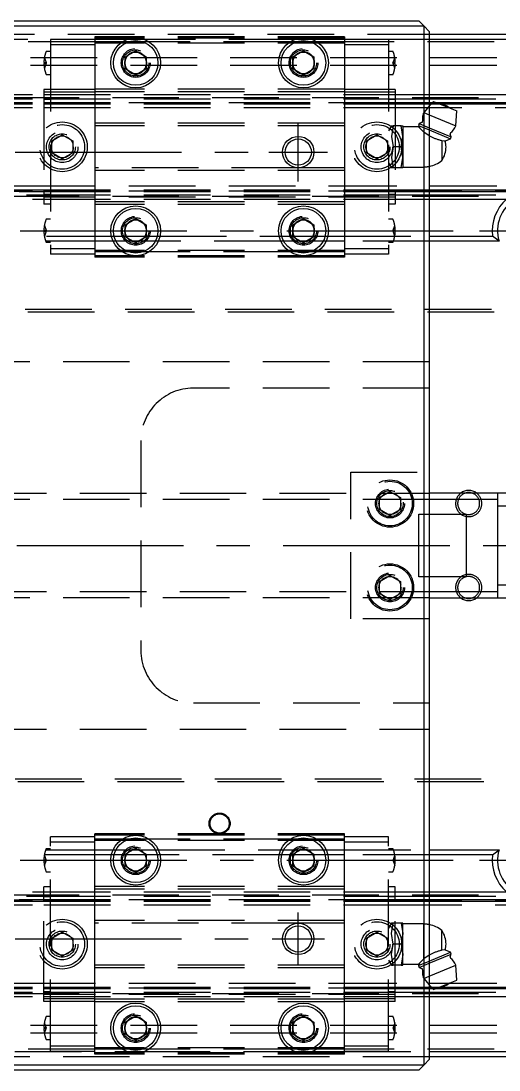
# Model space of a CAD drawing. Extents: x -34 to 620, y -356 to 113.
# Drawn here: x 192.1 to 283.3, y -100 to 100 of the extents above; entities that cross this region are included whole.
import ezdxf

# ---------------------------------------------------------------- set-up
doc = ezdxf.new("R2010")
doc.units = 0
doc.linetypes.add('CENTER', pattern=[50.8, 31.75, -6.35, 6.35, -6.35])
doc.linetypes.add('DASHED', pattern=[19.05, 12.7, -6.35])
doc.layers.get('0').update_dxf_attribs({"linetype": 'CONTINUOUS'})
doc.layers.add('CENTER', color=1, linetype='CENTER')

msp = doc.modelspace()

# ---------------------------------------------------------------- linework, layer by layer
at = {"color": 7, "linetype": 'CONTINUOUS'}
for p, q in [((269, 99), (71, 99)), ((72, 100), (268, 100)), ((268, 100), (269, 99)), ((269, 99), (270, 98)), ((269, -99), (269, 99)), ((270, 98), (270, -98)), ((270, 97.5), (338, 97.5)), ((339, 96.5), (270, 96.5)), ((212, 93.15), (214, 94.31)), ((214, 94.31), (216, 93.15)), ((244, 93.15), (246, 94.31)), ((246, 94.31), (248, 93.15)), ((212, 90.85), (212, 93.15)), ((216, 93.15), (216, 90.85)), ((244, 90.85), (244, 93.15)), ((248, 93.15), (248, 90.85)), ((214, 89.69), (212, 90.85)), ((216, 90.85), (214, 89.69)), ((246, 89.69), (244, 90.85)), ((248, 90.85), (246, 89.69)), ((270, 86), (340, 86)), ((270.8, 84.68), (270, 83.76)), ((270, 84.48), (270.63, 84.48)), ((270, 84.2), (270.38, 84.2)), ((270.8, 84.68), (275.23, 82.84)), ((271.27, 84.48), (340, 84.48)), ((271.95, 84.2), (340, 84.2)), ((270, 82.09), (275.03, 80)), ((275.03, 80), (275.23, 82.84)), ((270, 79.66), (274.17, 77.93)), ((270, 79.22), (274.02, 77.56)), ((270.09, 78.05), (270, 78.1)), ((270.22, 77.98), (270.09, 78.05)), ((274.17, 77.93), (273.96, 78.44)), ((270.35, 77.91), (270.22, 77.98)), ((270.48, 77.84), (270.35, 77.91)), ((270.61, 77.78), (270.48, 77.84)), ((270.74, 77.72), (270.61, 77.78)), ((270.88, 77.66), (270.74, 77.72)), ((271.01, 77.61), (270.88, 77.66)), ((271.14, 77.55), (271.01, 77.61)), ((271.27, 77.5), (271.14, 77.55)), ((271.41, 77.46), (271.27, 77.5)), ((271.53, 77.41), (271.41, 77.46)), ((271.69, 77.36), (271.53, 77.41)), ((271.84, 77.32), (271.69, 77.36)), ((271.98, 77.28), (271.84, 77.32)), ((272.13, 77.24), (271.98, 77.28)), ((272.27, 77.21), (272.13, 77.24)), ((272.4, 77.18), (272.27, 77.21)), ((273.06, 77.07), (272.4, 77.18)), ((272.4, 77.18), (272.4, 73.4)), ((272.9, 77.09), (274.02, 77.56)), ((274.02, 77.56), (274.17, 77.93)), ((270, 67.8), (340, 67.8)), ((270, 67.52), (340, 67.52)), ((270, 66), (340, 66)), ((212, 61.15), (214, 62.31)), ((214, 62.31), (216, 61.15)), ((244, 61.15), (246, 62.31)), ((246, 62.31), (248, 61.15)), ((212, 58.85), (212, 61.15)), ((216, 61.15), (216, 58.85)), ((244, 58.85), (244, 61.15)), ((248, 61.15), (248, 58.85)), ((214, 57.69), (212, 58.85)), ((216, 58.85), (214, 57.69)), ((246, 57.69), (244, 58.85)), ((248, 58.85), (246, 57.69)), ((270, 59), (282.06, 59)), ((283.29, 58), (270, 58)), ((283.29, 58), (282.06, 59)), ((283, 10), (283, -10)), ((283, 10), (270, 10)), ((292, 10), (283, 10)), ((283, 10), (283, -10)), ((270, 6), (277, 6)), ((277, 6), (277, -6)), ((277, -6), (270, -6)), ((283, -10), (292, -10)), ((270, -10), (283, -10)), ((212, -58.85), (214, -57.69)), ((214, -57.69), (216, -58.85)), ((244, -58.85), (246, -57.69)), ((246, -57.69), (248, -58.85)), ((212, -61.15), (212, -58.85)), ((216, -58.85), (216, -61.15)), ((244, -61.15), (244, -58.85)), ((248, -58.85), (248, -61.15)), ((270, -58), (283.29, -58)), ((282.06, -59), (270, -59)), ((282.06, -59), (283.29, -58)), ((214, -62.31), (212, -61.15)), ((216, -61.15), (214, -62.31)), ((246, -62.31), (244, -61.15)), ((248, -61.15), (246, -62.31)), ((270, -66), (340, -66)), ((270, -67.52), (340, -67.52)), ((270, -67.8), (340, -67.8)), ((272.4, -77.18), (272.4, -73.4)), ((270, -79.22), (274.02, -77.56)), ((270, -79.66), (274.17, -77.93)), ((270.21, -77.98), (270.09, -78.05)), ((270.34, -77.91), (270.21, -77.98)), ((270.48, -77.85), (270.34, -77.91)), ((270.61, -77.78), (270.48, -77.85)), ((270.74, -77.72), (270.61, -77.78)), ((270.87, -77.66), (270.74, -77.72)), ((271, -77.61), (270.87, -77.66)), ((271.14, -77.55), (271, -77.61)), ((271.27, -77.5), (271.14, -77.55)), ((271.4, -77.46), (271.27, -77.5)), ((271.53, -77.41), (271.4, -77.46)), ((271.68, -77.36), (271.53, -77.41)), ((271.83, -77.32), (271.68, -77.36)), ((271.98, -77.28), (271.83, -77.32)), ((272.12, -77.24), (271.98, -77.28)), ((272.26, -77.21), (272.12, -77.24)), ((272.4, -77.18), (272.26, -77.21)), ((273.06, -77.07), (272.4, -77.18)), ((274.02, -77.56), (272.9, -77.09)), ((273.96, -78.44), (274.17, -77.93)), ((274.17, -77.93), (274.02, -77.56)), ((270.09, -78.05), (270, -78.1)), ((270, -82.09), (275.03, -80)), ((275.23, -82.84), (275.03, -80)), ((270, -83.76), (270.8, -84.68)), ((270.8, -84.68), (275.23, -82.84)), ((270, -84.2), (270.38, -84.2)), ((270, -84.48), (270.63, -84.48)), ((271.27, -84.48), (340, -84.48)), ((271.95, -84.2), (340, -84.2)), ((270, -86), (340, -86)), ((212, -90.85), (214, -89.69)), ((214, -89.69), (216, -90.85)), ((244, -90.85), (246, -89.69)), ((246, -89.69), (248, -90.85)), ((212, -93.15), (212, -90.85)), ((216, -90.85), (216, -93.15)), ((244, -93.15), (244, -90.85)), ((248, -90.85), (248, -93.15)), ((214, -94.31), (212, -93.15)), ((216, -93.15), (214, -94.31)), ((246, -94.31), (244, -93.15)), ((248, -93.15), (246, -94.31)), ((270, -96.5), (339, -96.5)), ((338, -97.5), (270, -97.5)), ((71, -99), (269, -99)), ((269, -99), (268, -100)), ((270, -98), (269, -99)), ((268, -100), (72, -100))]:
    msp.add_line(p, q, dxfattribs=at)
at = {"color": 3, "linetype": 'DASHED'}
for p, q in [((212.48, 96.5), (133.8, 96.5)), ((182, 97.5), (270, 97.5)), ((206.2, 96.45), (197.77, 96.45)), ((197.77, 96.45), (197.77, 95.45)), ((206.2, 97), (206.2, 96)), ((253.8, 97), (206.2, 97)), ((253.8, 96.75), (206.2, 96.75)), ((215.52, 96.5), (212.48, 96.5)), ((244.48, 96.5), (215.52, 96.5)), ((247.52, 96.5), (244.48, 96.5)), ((253.8, 96.5), (247.52, 96.5)), ((253.8, 97), (253.8, 96)), ((270, 96.5), (253.8, 96.5)), ((262.23, 96.45), (253.8, 96.45)), ((262.23, 96.45), (262.23, 95.45)), ((206.2, 96), (133.8, 96)), ((197.77, 94.2), (196.99, 94.2)), ((197.77, 95.45), (197.77, 56.55)), ((206.2, 95.45), (197.77, 95.45)), ((206.2, 96), (206.2, 87)), ((211.44, 96), (206.2, 96)), ((253.8, 95.75), (206.2, 95.75)), ((212.56, 96), (211.44, 96)), ((215.44, 96), (212.56, 96)), ((216.56, 96), (215.44, 96)), ((243.44, 96), (216.56, 96)), ((244.56, 96), (243.44, 96)), ((247.44, 96), (244.56, 96)), ((248.56, 96), (247.44, 96)), ((253.8, 96), (248.56, 96)), ((253.8, 96), (253.8, 87)), ((339.5, 96), (253.8, 96)), ((262.23, 95.45), (253.8, 95.45)), ((262.23, 95.45), (262.23, 56.55)), ((263.01, 94.2), (262.23, 94.2)), ((340, 93), (0, 93)), ((196.5, 92.1), (196.58, 92.1)), ((196.58, 93), (196.9, 92.1)), ((196.58, 92.1), (196.9, 92.1)), ((196.58, 92.1), (196.58, 91.9)), ((196.9, 92.1), (196.94, 92)), ((263.1, 92.1), (263.06, 92)), ((263.1, 92.1), (263.42, 93)), ((263.42, 92.1), (263.1, 92.1)), ((263.42, 91.9), (263.42, 92.1)), ((263.42, 92.1), (263.5, 92.1)), ((340, 91.5), (0, 91.5)), ((196.58, 91.9), (196.5, 91.9)), ((196.9, 91.9), (196.58, 91)), ((196.58, 91.9), (196.9, 91.9)), ((196.9, 91.9), (196.94, 92)), ((263.1, 91.9), (263.06, 92)), ((263.42, 91), (263.1, 91.9)), ((263.42, 91.9), (263.1, 91.9)), ((263.5, 91.9), (263.42, 91.9)), ((196.99, 89.8), (197.77, 89.8)), ((262.23, 89.8), (263.01, 89.8)), ((143.5, 86), (196.5, 86)), ((197.77, 86.93), (196.5, 86.93)), ((196.5, 86.93), (196.5, 84.33)), ((197.77, 86.92), (196.5, 86.92)), ((197.77, 86.46), (196.5, 86.46)), ((206.2, 86.93), (197.77, 86.93)), ((206.2, 86.46), (197.77, 86.46)), ((206.2, 87), (206.2, 86.5)), ((253.8, 87), (206.2, 87)), ((206.2, 86.5), (206.2, 80.5)), ((253.8, 86.5), (206.2, 86.5)), ((253.8, 87), (253.8, 86.5)), ((262.23, 86.93), (253.8, 86.93)), ((253.8, 86.5), (253.8, 80.5)), ((262.23, 86.46), (253.8, 86.46)), ((263.5, 86.93), (262.23, 86.93)), ((263.5, 86.92), (262.23, 86.92)), ((263.5, 86.46), (262.23, 86.46)), ((263.5, 86.93), (263.5, 84.33)), ((0, 85.4), (340, 85.4)), ((143.5, 85.15), (196.5, 85.15)), ((143.5, 84.48), (196.5, 84.48)), ((143.5, 84.42), (196.5, 84.42)), ((143.5, 84.2), (196.5, 84.2)), ((196.5, 86), (263.5, 86)), ((196.5, 85.15), (263.5, 85.15)), ((196.5, 85.08), (197.77, 85.08)), ((196.5, 84.48), (263.5, 84.48)), ((263.5, 84.42), (196.5, 84.42)), ((196.5, 84.42), (263.5, 84.42)), ((196.5, 84.33), (196.5, 67.67)), ((196.5, 84.2), (263.5, 84.2)), ((262.23, 85.08), (263.5, 85.08)), ((263.5, 86), (270, 86)), ((263.5, 85.15), (270, 85.15)), ((263.5, 84.48), (270, 84.48)), ((263.5, 84.42), (340, 84.42)), ((263.5, 84.33), (263.5, 67.67)), ((263.5, 84.2), (270, 84.2)), ((270, 85.15), (340, 85.15)), ((270.38, 84.2), (271.95, 84.2)), ((270.63, 84.48), (271.27, 84.48)), ((143.5, 83.5), (196.5, 83.5)), ((196.5, 83.5), (263.5, 83.5)), ((196.5, 83.5), (263.5, 83.5)), ((263.5, 83.5), (340, 83.5)), ((270, 83.76), (268.93, 82.53)), ((268.93, 82.53), (270, 82.09)), ((206.2, 80.5), (206.2, 80)), ((253.8, 80.5), (206.2, 80.5)), ((253.8, 80.5), (253.8, 80)), ((268.07, 80.45), (267.92, 80.08)), ((267.92, 80.08), (268.1, 79.64)), ((267.92, 80.08), (270, 79.22)), ((268.58, 80.66), (268.07, 80.45)), ((268.07, 80.45), (270, 79.66)), ((198, 77.15), (200, 78.31)), ((200, 78.31), (202, 77.15)), ((206.2, 80), (206.2, 72)), ((253.8, 80), (206.2, 80)), ((253.8, 80), (253.8, 72)), ((258, 77.15), (260, 78.31)), ((260, 78.31), (262, 77.15)), ((262.78, 80), (262.23, 79.06)), ((262.78, 80), (263.13, 80)), ((263.13, 80), (262.78, 78)), ((264.6, 80), (263.13, 80)), ((264.6, 80), (264.96, 80)), ((264.96, 78), (264.6, 80)), ((264.96, 80), (264.96, 78)), ((267.92, 79.85), (264.96, 79.85)), ((268.96, 78.83), (267.92, 79.85)), ((270, 78.1), (268.96, 78.83)), ((268.96, 78.83), (268.96, 72.15)), ((197.5, 76), (197.53, 76.41)), ((198, 74.85), (198, 77.15)), ((202, 77.15), (202, 74.85)), ((257.5, 76), (257.53, 76.41)), ((258, 74.85), (258, 77.15)), ((262, 77.15), (262, 74.85)), ((262.78, 78), (263.13, 76)), ((264.6, 76), (264.96, 78)), ((264.96, 78), (264.96, 74)), ((200, 73.69), (198, 74.85)), ((202, 74.85), (200, 73.69)), ((260, 73.69), (258, 74.85)), ((262, 74.85), (260, 73.69)), ((263.13, 76), (262.78, 74)), ((264.6, 76), (263.13, 76)), ((264.96, 74), (264.6, 76)), ((262.23, 72.94), (262.78, 72)), ((262.78, 74), (263.13, 72)), ((264.6, 72), (264.96, 74)), ((264.96, 74), (264.96, 72)), ((264.96, 72.15), (268.96, 72.15)), ((206.2, 72), (206.2, 71.5)), ((245, 72), (206.2, 72)), ((206.2, 71.5), (206.2, 65.5)), ((253.8, 71.5), (206.2, 71.5)), ((253.8, 72), (245, 72)), ((253.8, 72), (253.8, 71.5)), ((253.8, 71.5), (253.8, 65.5)), ((263.13, 72), (262.78, 72)), ((264.6, 72), (263.13, 72)), ((264.96, 72), (264.6, 72)), ((196.5, 68.5), (143.5, 68.5)), ((263.5, 68.5), (196.5, 68.5)), ((263.5, 68.5), (196.5, 68.5)), ((340, 68.5), (263.5, 68.5)), ((0, 66.6), (340, 66.6)), ((143.5, 67.58), (196.5, 67.58)), ((171.78, 67.8), (196.5, 67.8)), ((172.74, 67.52), (196.5, 67.52)), ((174.14, 66.85), (196.5, 66.85)), ((196.5, 67.8), (263.5, 67.8)), ((196.5, 67.67), (196.5, 65.07)), ((263.5, 67.58), (196.5, 67.58)), ((196.5, 67.58), (263.5, 67.58)), ((196.5, 67.52), (263.5, 67.52)), ((197.77, 66.92), (196.5, 66.92)), ((196.5, 66.85), (263.5, 66.85)), ((263.5, 66.4), (196.5, 66.4)), ((263.5, 66.92), (262.23, 66.92)), ((263.5, 67.8), (270, 67.8)), ((263.5, 67.67), (263.5, 65.07)), ((263.5, 67.58), (340, 67.58)), ((263.5, 67.52), (270, 67.52)), ((263.5, 66.85), (270, 66.85)), ((270, 66.85), (340, 66.85)), ((175.29, 66), (196.5, 66)), ((196.5, 66), (253.8, 66)), ((197.77, 65.08), (196.5, 65.08)), ((197.77, 65.07), (196.5, 65.07)), ((206.2, 65.5), (206.2, 65)), ((253.8, 65.5), (206.2, 65.5)), ((206.2, 65), (206.2, 56)), ((253.8, 65), (206.2, 65)), ((253.8, 66), (263.5, 66)), ((253.8, 65.5), (253.8, 65)), ((253.8, 65), (253.8, 56)), ((263.5, 65.08), (262.23, 65.08)), ((263.5, 65.07), (262.23, 65.07)), ((263.5, 66), (270, 66)), ((197.77, 62.2), (196.99, 62.2)), ((263.01, 62.2), (262.23, 62.2)), ((196.5, 60.1), (196.58, 60.1)), ((196.58, 61), (196.9, 60.1)), ((196.58, 60.1), (196.9, 60.1)), ((196.58, 60.1), (196.58, 59.9)), ((196.9, 60.1), (196.94, 60)), ((263.1, 60.1), (263.06, 60)), ((263.1, 60.1), (263.42, 61)), ((263.42, 60.1), (263.1, 60.1)), ((263.42, 59.9), (263.42, 60.1)), ((263.42, 60.1), (263.5, 60.1)), ((209.69, 58), (177.75, 58)), ((177.94, 59), (209.36, 59)), ((196.58, 59.9), (196.5, 59.9)), ((196.9, 59.9), (196.58, 59)), ((196.58, 59.9), (196.9, 59.9)), ((196.9, 59.9), (196.94, 60)), ((209.36, 59), (209.87, 59)), ((210.25, 58), (209.69, 58)), ((209.87, 59), (211.44, 59)), ((212.11, 58), (210.25, 58)), ((211.44, 59), (211.71, 59)), ((211.71, 59), (212, 59)), ((212, 59), (212.15, 59)), ((212.5, 58), (212.11, 58)), ((212.15, 59), (212.2, 59)), ((212.2, 59), (215.8, 59)), ((213.36, 58), (212.5, 58)), ((213.46, 58), (213.36, 58)), ((213.5, 58), (213.46, 58)), ((214.5, 58), (213.5, 58)), ((214.54, 58), (214.5, 58)), ((214.64, 58), (214.54, 58)), ((215.5, 58), (214.64, 58)), ((215.89, 58), (215.5, 58)), ((215.8, 59), (215.85, 59)), ((215.85, 59), (216, 59)), ((217.75, 58), (215.89, 58)), ((216, 59), (216.29, 59)), ((216.29, 59), (216.56, 59)), ((216.56, 59), (218.13, 59)), ((218.31, 58), (217.75, 58)), ((218.13, 59), (218.64, 59)), ((241.69, 58), (218.31, 58)), ((218.64, 59), (241.36, 59)), ((241.36, 59), (241.87, 59)), ((242.25, 58), (241.69, 58)), ((241.87, 59), (243.44, 59)), ((244.11, 58), (242.25, 58)), ((243.44, 59), (243.71, 59)), ((243.71, 59), (244, 59)), ((244, 59), (244.15, 59)), ((244.5, 58), (244.11, 58)), ((244.15, 59), (244.2, 59)), ((244.2, 59), (247.8, 59)), ((245.36, 58), (244.5, 58)), ((245.46, 58), (245.36, 58)), ((245.5, 58), (245.46, 58)), ((246.5, 58), (245.5, 58)), ((246.54, 58), (246.5, 58)), ((246.64, 58), (246.54, 58)), ((247.5, 58), (246.64, 58)), ((247.89, 58), (247.5, 58)), ((247.8, 59), (247.85, 59)), ((247.85, 59), (248, 59)), ((249.75, 58), (247.89, 58)), ((248, 59), (248.29, 59)), ((248.29, 59), (248.56, 59)), ((248.56, 59), (250.13, 59)), ((250.31, 58), (249.75, 58)), ((250.13, 59), (250.64, 59)), ((253.8, 58), (250.31, 58)), ((250.64, 59), (253.8, 59)), ((253.8, 59), (270, 59)), ((270, 58), (253.8, 58)), ((263.1, 59.9), (263.06, 60)), ((263.42, 59), (263.1, 59.9)), ((263.42, 59.9), (263.1, 59.9)), ((263.5, 59.9), (263.42, 59.9)), ((196.99, 57.8), (197.77, 57.8)), ((197.77, 56.55), (197.77, 55.55)), ((206.2, 56.55), (197.77, 56.55)), ((253.8, 56.25), (206.2, 56.25)), ((262.23, 56.55), (253.8, 56.55)), ((262.23, 57.8), (263.01, 57.8)), ((262.23, 56.55), (262.23, 55.55)), ((206.2, 55.55), (197.77, 55.55)), ((206.2, 56), (206.2, 55)), ((211.44, 56), (206.2, 56)), ((253.8, 55.25), (206.2, 55.25)), ((253.8, 55), (206.2, 55)), ((212.56, 56), (211.44, 56)), ((215.44, 56), (212.56, 56)), ((216.56, 56), (215.44, 56)), ((243.44, 56), (216.56, 56)), ((244.56, 56), (243.44, 56)), ((247.44, 56), (244.56, 56)), ((248.56, 56), (247.44, 56)), ((253.8, 56), (248.56, 56)), ((253.8, 56), (253.8, 55)), ((262.23, 55.55), (253.8, 55.55)), ((339.5, 44.5), (0.5, 44.5)), ((339, 45), (1, 45)), ((270, 35), (70, 35)), ((270, 30), (225, 30)), ((215, 20), (215, -20)), ((255, 14), (270, 14)), ((255, -14), (255, 14)), ((260.5, 9.15), (262.5, 10.31)), ((262.5, 10.31), (264.5, 9.15)), ((70, 10), (270, 10)), ((270, 8.75), (70, 8.75)), ((260.5, 6.85), (260.5, 9.15)), ((264.5, 9.15), (264.5, 6.85)), ((264.98, 8.29), (265, 8)), ((262.5, 5.69), (260.5, 6.85)), ((264.5, 6.85), (262.5, 5.69)), ((268, 6), (270, 6)), ((292, 7.5), (283, 7.5)), ((268, -6), (268, 6)), ((260.5, -6.85), (262.5, -5.69)), ((262.5, -5.69), (264.5, -6.85)), ((260, -8), (260.01, -7.75)), ((260.5, -9.15), (260.5, -6.85)), ((264.5, -6.85), (264.5, -9.15)), ((270, -6), (268, -6)), ((283, -7.5), (292, -7.5)), ((70, -8.75), (270, -8.75)), ((262.5, -10.31), (260.5, -9.15)), ((264.5, -9.15), (262.5, -10.31)), ((270, -10), (70, -10)), ((270, -14), (255, -14)), ((225, -30), (270, -30)), ((70, -35), (270, -35)), ((0.5, -44.5), (339.5, -44.5)), ((1, -45), (339, -45)), ((206.2, -55.55), (197.77, -55.55)), ((197.77, -56.55), (197.77, -55.55)), ((206.2, -56), (206.2, -55)), ((253.8, -55), (206.2, -55)), ((253.8, -55.25), (206.2, -55.25)), ((206.2, -65), (206.2, -56)), ((211.44, -56), (206.2, -56)), ((212.56, -56), (211.44, -56)), ((215.44, -56), (212.56, -56)), ((216.56, -56), (215.44, -56)), ((243.44, -56), (216.56, -56)), ((244.56, -56), (243.44, -56)), ((247.44, -56), (244.56, -56)), ((248.56, -56), (247.44, -56)), ((253.8, -56), (248.56, -56)), ((253.8, -56), (253.8, -55)), ((262.23, -55.55), (253.8, -55.55)), ((253.8, -65), (253.8, -56)), ((262.23, -56.55), (262.23, -55.55)), ((197.77, -57.8), (196.99, -57.8)), ((206.2, -56.55), (197.77, -56.55)), ((197.77, -95.45), (197.77, -56.55)), ((253.8, -56.25), (206.2, -56.25)), ((262.23, -56.55), (253.8, -56.55)), ((262.23, -95.45), (262.23, -56.55)), ((263.01, -57.8), (262.23, -57.8)), ((177.75, -58), (209.69, -58)), ((209.36, -59), (177.94, -59)), ((196.58, -59.9), (196.5, -59.9)), ((196.9, -59.9), (196.58, -59)), ((196.58, -59.9), (196.9, -59.9)), ((196.58, -60.1), (196.58, -59.9)), ((196.9, -59.9), (196.94, -60)), ((209.87, -59), (209.36, -59)), ((209.69, -58), (210.25, -58)), ((211.44, -59), (209.87, -59)), ((210.25, -58), (212.11, -58)), ((211.71, -59), (211.44, -59)), ((212, -59), (211.71, -59)), ((212.15, -59), (212, -59)), ((212.11, -58), (212.5, -58)), ((212.2, -59), (212.15, -59)), ((215.8, -59), (212.2, -59)), ((212.5, -58), (213.36, -58)), ((213.36, -58), (213.46, -58)), ((213.46, -58), (213.5, -58)), ((213.5, -58), (214.5, -58)), ((214.5, -58), (214.54, -58)), ((214.54, -58), (214.64, -58)), ((214.64, -58), (215.5, -58)), ((215.5, -58), (215.89, -58)), ((215.85, -59), (215.8, -59)), ((216, -59), (215.85, -59)), ((215.89, -58), (217.75, -58)), ((216.29, -59), (216, -59)), ((216.56, -59), (216.29, -59)), ((218.13, -59), (216.56, -59)), ((217.75, -58), (218.31, -58)), ((218.64, -59), (218.13, -59)), ((218.31, -58), (241.69, -58)), ((241.36, -59), (218.64, -59)), ((241.87, -59), (241.36, -59)), ((241.69, -58), (242.25, -58)), ((243.44, -59), (241.87, -59)), ((242.25, -58), (244.11, -58)), ((243.71, -59), (243.44, -59)), ((244, -59), (243.71, -59)), ((244.15, -59), (244, -59)), ((244.11, -58), (244.5, -58)), ((244.2, -59), (244.15, -59)), ((247.8, -59), (244.2, -59)), ((244.5, -58), (245.36, -58)), ((245.36, -58), (245.46, -58)), ((245.46, -58), (245.5, -58)), ((245.5, -58), (246.5, -58)), ((246.5, -58), (246.54, -58)), ((246.54, -58), (246.64, -58)), ((246.64, -58), (247.5, -58)), ((247.5, -58), (247.89, -58)), ((247.85, -59), (247.8, -59)), ((248, -59), (247.85, -59)), ((247.89, -58), (249.75, -58)), ((248.29, -59), (248, -59)), ((248.56, -59), (248.29, -59)), ((250.13, -59), (248.56, -59)), ((249.75, -58), (250.31, -58)), ((250.64, -59), (250.13, -59)), ((250.31, -58), (253.8, -58)), ((253.8, -59), (250.64, -59)), ((253.8, -58), (270, -58)), ((270, -59), (253.8, -59)), ((263.1, -59.9), (263.06, -60)), ((263.42, -59), (263.1, -59.9)), ((263.42, -59.9), (263.1, -59.9)), ((263.5, -59.9), (263.42, -59.9)), ((263.42, -59.9), (263.42, -60.1)), ((196.5, -60.1), (196.58, -60.1)), ((196.58, -61), (196.9, -60.1)), ((196.58, -60.1), (196.9, -60.1)), ((196.9, -60.1), (196.94, -60)), ((263.1, -60.1), (263.06, -60)), ((263.1, -60.1), (263.42, -61)), ((263.42, -60.1), (263.1, -60.1)), ((263.42, -60.1), (263.5, -60.1)), ((196.99, -62.2), (197.77, -62.2)), ((262.23, -62.2), (263.01, -62.2)), ((197.77, -65.07), (196.5, -65.07)), ((196.5, -67.67), (196.5, -65.07)), ((197.77, -65.08), (196.5, -65.08)), ((206.2, -65.5), (206.2, -65)), ((253.8, -65), (206.2, -65)), ((206.2, -71.5), (206.2, -65.5)), ((253.8, -65.5), (206.2, -65.5)), ((253.8, -65.5), (253.8, -65)), ((253.8, -71.5), (253.8, -65.5)), ((263.5, -65.07), (262.23, -65.07)), ((263.5, -65.08), (262.23, -65.08)), ((263.5, -67.67), (263.5, -65.07)), ((0, -66.6), (340, -66.6)), ((143.5, -67.58), (196.5, -67.58)), ((171.78, -67.8), (196.5, -67.8)), ((172.74, -67.52), (196.5, -67.52)), ((174.14, -66.85), (196.5, -66.85)), ((175.29, -66), (196.5, -66)), ((196.5, -66), (253.8, -66)), ((196.5, -66.85), (263.5, -66.85)), ((196.5, -66.92), (197.77, -66.92)), ((196.5, -67.52), (263.5, -67.52)), ((263.5, -67.58), (196.5, -67.58)), ((196.5, -67.58), (263.5, -67.58)), ((196.5, -84.33), (196.5, -67.67)), ((196.5, -67.8), (263.5, -67.8)), ((253.8, -66), (263.5, -66)), ((262.23, -66.92), (263.5, -66.92)), ((263.5, -66), (270, -66)), ((263.5, -66.85), (270, -66.85)), ((263.5, -67.52), (270, -67.52)), ((263.5, -67.58), (340, -67.58)), ((263.5, -84.33), (263.5, -67.67)), ((263.5, -67.8), (270, -67.8)), ((270, -66.85), (340, -66.85)), ((143.5, -68.5), (196.5, -68.5)), ((196.5, -68.5), (263.5, -68.5)), ((196.5, -68.5), (263.5, -68.5)), ((263.5, -68.5), (340, -68.5)), ((206.2, -72), (206.2, -71.5)), ((253.8, -71.5), (206.2, -71.5)), ((206.2, -80), (206.2, -72)), ((245, -72), (206.2, -72)), ((253.8, -72), (245, -72)), ((253.8, -72), (253.8, -71.5)), ((253.8, -80), (253.8, -72)), ((262.78, -72), (262.23, -72.94)), ((198, -74.85), (200, -73.69)), ((200, -73.69), (202, -74.85)), ((258, -74.85), (260, -73.69)), ((260, -73.69), (262, -74.85)), ((263.13, -72), (262.78, -72)), ((262.78, -74), (263.13, -72)), ((264.6, -72), (263.13, -72)), ((264.96, -72), (264.6, -72)), ((264.6, -72), (264.96, -74)), ((264.96, -74), (264.96, -72)), ((268.96, -72.15), (264.96, -72.15)), ((268.96, -78.83), (268.96, -72.15)), ((197.5, -76), (197.53, -75.59)), ((198, -77.15), (198, -74.85)), ((202, -74.85), (202, -77.15)), ((257.5, -76), (257.53, -75.59)), ((258, -77.15), (258, -74.85)), ((262, -74.85), (262, -77.15)), ((263.13, -76), (262.78, -74)), ((262.78, -78), (263.13, -76)), ((264.96, -74), (264.6, -76)), ((264.6, -76), (264.96, -78)), ((264.96, -78), (264.96, -74)), ((200, -78.31), (198, -77.15)), ((202, -77.15), (200, -78.31)), ((260, -78.31), (258, -77.15)), ((262, -77.15), (260, -78.31)), ((264.6, -76), (263.13, -76)), ((264.96, -78), (264.6, -80)), ((206.2, -80.5), (206.2, -80)), ((253.8, -80), (206.2, -80)), ((253.8, -80.5), (253.8, -80)), ((262.23, -79.06), (262.78, -80)), ((263.13, -80), (262.78, -78)), ((262.78, -80), (263.13, -80)), ((264.6, -80), (263.13, -80)), ((264.6, -80), (264.96, -80)), ((264.96, -80), (264.96, -78)), ((264.96, -79.85), (267.92, -79.85)), ((268.96, -78.83), (267.92, -79.85)), ((267.92, -80.08), (270, -79.22)), ((268.1, -79.64), (267.92, -80.08)), ((268.07, -80.45), (270, -79.66)), ((270, -78.1), (268.96, -78.83)), ((206.2, -86.5), (206.2, -80.5)), ((253.8, -80.5), (206.2, -80.5)), ((253.8, -86.5), (253.8, -80.5)), ((267.92, -80.08), (268.07, -80.45)), ((268.07, -80.45), (268.58, -80.66)), ((196.5, -83.5), (143.5, -83.5)), ((263.5, -83.5), (196.5, -83.5)), ((263.5, -83.5), (196.5, -83.5)), ((340, -83.5), (263.5, -83.5)), ((268.93, -82.53), (270, -82.09)), ((268.93, -82.53), (270, -83.76)), ((0, -85.4), (340, -85.4)), ((143.5, -84.2), (196.5, -84.2)), ((143.5, -84.42), (196.5, -84.42)), ((143.5, -84.48), (196.5, -84.48)), ((143.5, -85.15), (196.5, -85.15)), ((196.5, -84.2), (263.5, -84.2)), ((196.5, -86.93), (196.5, -84.33)), ((263.5, -84.42), (196.5, -84.42)), ((196.5, -84.42), (263.5, -84.42)), ((196.5, -84.48), (263.5, -84.48)), ((197.77, -85.08), (196.5, -85.08)), ((196.5, -85.15), (263.5, -85.15)), ((263.5, -85.6), (196.5, -85.6)), ((263.5, -85.08), (262.23, -85.08)), ((263.5, -84.2), (270, -84.2)), ((263.5, -86.93), (263.5, -84.33)), ((263.5, -84.42), (340, -84.42)), ((263.5, -84.48), (270, -84.48)), ((263.5, -85.15), (270, -85.15)), ((270, -85.15), (340, -85.15)), ((270.38, -84.2), (271.95, -84.2)), ((270.63, -84.48), (271.27, -84.48)), ((143.5, -86), (196.5, -86)), ((196.5, -86), (263.5, -86)), ((197.77, -86.46), (196.5, -86.46)), ((197.77, -86.92), (196.5, -86.92)), ((197.77, -86.93), (196.5, -86.93)), ((206.2, -86.46), (197.77, -86.46)), ((206.2, -86.93), (197.77, -86.93)), ((206.2, -87), (206.2, -86.5)), ((253.8, -86.5), (206.2, -86.5)), ((206.2, -96), (206.2, -87)), ((253.8, -87), (206.2, -87)), ((262.23, -86.46), (253.8, -86.46)), ((253.8, -87), (253.8, -86.5)), ((262.23, -86.93), (253.8, -86.93)), ((253.8, -96), (253.8, -87)), ((263.5, -86.46), (262.23, -86.46)), ((263.5, -86.92), (262.23, -86.92)), ((263.5, -86.93), (262.23, -86.93)), ((263.5, -86), (270, -86)), ((197.77, -89.8), (196.99, -89.8)), ((263.01, -89.8), (262.23, -89.8)), ((340, -91.5), (0, -91.5)), ((196.58, -91.9), (196.5, -91.9)), ((196.9, -91.9), (196.58, -91)), ((196.58, -91.9), (196.9, -91.9)), ((196.58, -92.1), (196.58, -91.9)), ((196.9, -91.9), (196.94, -92)), ((196.9, -92.1), (196.94, -92)), ((263.1, -91.9), (263.06, -92)), ((263.1, -92.1), (263.06, -92)), ((263.42, -91), (263.1, -91.9)), ((263.42, -91.9), (263.1, -91.9)), ((263.5, -91.9), (263.42, -91.9)), ((263.42, -91.9), (263.42, -92.1)), ((340, -93), (0, -93)), ((196.5, -92.1), (196.58, -92.1)), ((196.58, -93), (196.9, -92.1)), ((196.58, -92.1), (196.9, -92.1)), ((263.1, -92.1), (263.42, -93)), ((263.42, -92.1), (263.1, -92.1)), ((263.42, -92.1), (263.5, -92.1)), ((206.2, -96), (133.8, -96)), ((196.99, -94.2), (197.77, -94.2)), ((206.2, -95.45), (197.77, -95.45)), ((197.77, -96.45), (197.77, -95.45)), ((253.8, -95.75), (206.2, -95.75)), ((206.2, -97), (206.2, -96)), ((211.44, -96), (206.2, -96)), ((212.56, -96), (211.44, -96)), ((215.44, -96), (212.56, -96)), ((216.56, -96), (215.44, -96)), ((243.44, -96), (216.56, -96)), ((244.56, -96), (243.44, -96)), ((247.44, -96), (244.56, -96)), ((248.56, -96), (247.44, -96)), ((253.8, -96), (248.56, -96)), ((262.23, -95.45), (253.8, -95.45)), ((253.8, -97), (253.8, -96)), ((339.5, -96), (253.8, -96)), ((262.23, -94.2), (263.01, -94.2)), ((262.23, -96.45), (262.23, -95.45)), ((133.8, -96.5), (212.48, -96.5)), ((270, -97.5), (182, -97.5)), ((206.2, -96.45), (197.77, -96.45)), ((253.8, -96.75), (206.2, -96.75)), ((253.8, -97), (206.2, -97)), ((212.48, -96.5), (215.52, -96.5)), ((215.52, -96.5), (244.48, -96.5)), ((244.48, -96.5), (247.52, -96.5)), ((247.52, -96.5), (253.8, -96.5)), ((262.23, -96.45), (253.8, -96.45)), ((253.8, -96.5), (270, -96.5))]:
    msp.add_line(p, q, dxfattribs=at)
at = {"color": 3, "linetype": 'CONTINUOUS'}
for p, q in [((283, 8.75), (270, 8.75)), ((270, -8.75), (283, -8.75))]:
    msp.add_line(p, q, dxfattribs=at)
at = {"color": 7, "linetype": 'CONTINUOUS'}
for centre, radius in [((214, 92), 4.75), ((214, 92), 4.25), ((246, 92), 4.75), ((246, 92), 4.25), ((245, 75), 2.5), ((214, 60), 4.75), ((214, 60), 4.25), ((246, 60), 4.75), ((246, 60), 4.25), ((214, -60), 4.75), ((214, -60), 4.25), ((246, -60), 4.75), ((246, -60), 4.25), ((245, -75), 2.5), ((214, -92), 4.75), ((214, -92), 4.25), ((246, -92), 4.75), ((246, -92), 4.25)]:
    msp.add_circle(centre, radius, dxfattribs=at)
at = {"color": 3, "linetype": 'DASHED'}
for centre, radius in [((214, 92), 2.75), ((214, 92), 2.5), ((214, 92), 2.07), ((246, 92), 2.75), ((246, 92), 2.5), ((246, 92), 2.07), ((200, 76), 4.75), ((200, 76), 4.25), ((260, 76), 4.75), ((260, 76), 4.25), ((200, 76), 3), ((200, 76), 2.5), ((200, 76), 2.1), ((260, 76), 3), ((260, 76), 2.5), ((260, 76), 2.1), ((214, 60), 2.75), ((214, 60), 2.5), ((214, 60), 2.07), ((246, 60), 2.75), ((246, 60), 2.5), ((246, 60), 2.07), ((262.5, 8), 4.5), ((262.5, 8), 4.25), ((262.5, 8), 2.75), ((262.5, 8), 2.5), ((262.5, 8), 2.1), ((262.5, -8), 4.5), ((262.5, -8), 4.25), ((262.5, -8), 2.75), ((262.5, -8), 2.5), ((262.5, -8), 2.1), ((230, -53), 2), ((230, -53), 1.83), ((214, -60), 2.75), ((214, -60), 2.5), ((214, -60), 2.07), ((246, -60), 2.75), ((246, -60), 2.5), ((246, -60), 2.07), ((200, -76), 4.75), ((200, -76), 4.25), ((260, -76), 4.75), ((260, -76), 4.25), ((200, -76), 3), ((200, -76), 2.5), ((200, -76), 2.1), ((260, -76), 3), ((260, -76), 2.5), ((260, -76), 2.1), ((214, -92), 2.75), ((214, -92), 2.5), ((214, -92), 2.07), ((246, -92), 2.75), ((246, -92), 2.5), ((246, -92), 2.07)]:
    msp.add_circle(centre, radius, dxfattribs=at)
at = {"color": 3, "linetype": 'CONTINUOUS'}
for centre in [(245, 75), (245, -75)]:
    msp.add_circle(centre, 3, dxfattribs=at)
at = {"color": 3, "linetype": 'DASHED'}
for centre, radius, start, end in [((202.5, 92), 6, 159.1494, 170.4059), ((196.99, 94.1), 0.1, 90, 159.1494), ((214, 92), 2.1, 102.2472, 137.7528), ((214, 92), 2.06, 74.0859, 105.9141), ((214, 92), 2.1, 77.7528, 102.2472), ((214, 92), 2.1, 42.2472, 77.7528), ((246, 92), 2.1, 102.2472, 137.7528), ((246, 92), 2.06, 74.0859, 105.9141), ((246, 92), 2.1, 77.7528, 102.2472), ((246, 92), 2.1, 42.2472, 77.7528), ((263.01, 94.1), 0.1, 20.8506, 90), ((257.5, 92), 6, 9.5941, 20.8506), ((202.5, 92), 6, 170.4203, 179.0449), ((214, 92), 2.1, 162.2472, 180), ((214, 92), 2.06, 165.9141, 180), ((214, 92), 2.06, 134.0859, 165.9141), ((214, 92), 2.1, 137.7528, 162.2472), ((214, 92), 2.06, 105.9141, 134.0859), ((214, 92), 2.06, 45.9141, 74.0859), ((214, 92), 2.06, 14.0859, 45.9141), ((214, 92), 2.1, 17.7528, 42.2472), ((214, 92), 2.1, 342.2472, 17.7528), ((214, 92), 2.06, 345.9141, 14.0859), ((246, 92), 2.1, 162.2472, 180), ((246, 92), 2.06, 165.9141, 180), ((246, 92), 2.06, 134.0859, 165.9141), ((246, 92), 2.1, 137.7528, 162.2472), ((246, 92), 2.06, 105.9141, 134.0859), ((246, 92), 2.06, 45.9141, 74.0859), ((246, 92), 2.06, 14.0859, 45.9141), ((246, 92), 2.1, 17.7528, 42.2472), ((246, 92), 2.1, 342.2472, 17.7528), ((246, 92), 2.06, 345.9141, 14.0859), ((257.5, 92), 6, 0.9551, 9.5797), ((202.5, 92), 6, 180.9551, 189.5797), ((202.5, 92), 6, 189.5941, 200.8506), ((214, 92), 2.1, 180, 197.7528), ((214, 92), 2.06, 180, 194.0859), ((214, 92), 2.06, 194.0859, 225.9141), ((214, 92), 2.1, 197.7528, 222.2472), ((214, 92), 2.1, 222.2472, 257.7528), ((214, 92), 2.06, 225.9141, 254.0859), ((214, 92), 2.06, 254.0859, 285.9141), ((214, 92), 2.1, 282.2472, 317.7528), ((214, 92), 2.06, 285.9141, 314.0859), ((214, 92), 2.06, 314.0859, 345.9141), ((214, 92), 2.1, 317.7528, 342.2472), ((246, 92), 2.1, 180, 197.7528), ((246, 92), 2.06, 180, 194.0859), ((246, 92), 2.06, 194.0859, 225.9141), ((246, 92), 2.1, 197.7528, 222.2472), ((246, 92), 2.1, 222.2472, 257.7528), ((246, 92), 2.06, 225.9141, 254.0859), ((246, 92), 2.06, 254.0859, 285.9141), ((246, 92), 2.1, 282.2472, 317.7528), ((246, 92), 2.06, 285.9141, 314.0859), ((246, 92), 2.06, 314.0859, 345.9141), ((246, 92), 2.1, 317.7528, 342.2472), ((257.5, 92), 6, 339.1494, 350.4059), ((257.5, 92), 6, 350.4203, 359.0449), ((196.99, 89.9), 0.1, 200.8506, 270), ((214, 92), 2.1, 257.7528, 282.2472), ((246, 92), 2.1, 257.7528, 282.2472), ((263.01, 89.9), 0.1, 270, 339.1494), ((271.98, 81.27), 3.3, 157.5002, 186.8361), ((268.51, 80.85), 0.2, 292.5015, 6.8388), ((268.73, 78.15), 6, 272.1786, 282.2311), ((202.5, 60), 6, 159.1494, 170.4059), ((196.99, 62.1), 0.1, 90, 159.1494), ((214, 60), 2.1, 102.2472, 137.7528), ((214, 60), 2.06, 74.0859, 105.9141), ((214, 60), 2.1, 77.7528, 102.2472), ((214, 60), 2.1, 42.2472, 77.7528), ((246, 60), 2.1, 102.2472, 137.7528), ((246, 60), 2.06, 74.0859, 105.9141), ((246, 60), 2.1, 77.7528, 102.2472), ((246, 60), 2.1, 42.2472, 77.7528), ((263.01, 62.1), 0.1, 20.8506, 90), ((257.5, 60), 6, 9.5941, 20.8506), ((202.5, 60), 6, 170.4203, 179.0449), ((214, 60), 2.1, 162.2472, 180), ((214, 60), 2.06, 165.9141, 180), ((214, 60), 2.06, 134.0859, 165.9141), ((214, 60), 2.1, 137.7528, 162.2472), ((214, 60), 2.06, 105.9141, 134.0859), ((214, 60), 2.06, 45.9141, 74.0859), ((214, 60), 2.06, 14.0859, 45.9141), ((214, 60), 2.1, 17.7528, 42.2472), ((214, 60), 2.1, 342.2472, 17.7528), ((214, 60), 2.06, 345.9141, 14.0859), ((246, 60), 2.1, 162.2472, 180), ((246, 60), 2.06, 165.9141, 180), ((246, 60), 2.06, 134.0859, 165.9141), ((246, 60), 2.1, 137.7528, 162.2472), ((246, 60), 2.06, 105.9141, 134.0859), ((246, 60), 2.06, 45.9141, 74.0859), ((246, 60), 2.06, 14.0859, 45.9141), ((246, 60), 2.1, 17.7528, 42.2472), ((246, 60), 2.1, 342.2472, 17.7528), ((246, 60), 2.06, 345.9141, 14.0859), ((257.5, 60), 6, 0.9551, 9.5797), ((202.5, 60), 6, 180.9551, 189.5797), ((202.5, 60), 6, 189.5941, 200.8506), ((214, 60), 2.1, 180, 197.7528), ((214, 60), 2.06, 180, 194.0859), ((214, 60), 2.06, 194.0859, 225.9141), ((214, 60), 2.1, 197.7528, 222.2472), ((214, 60), 2.1, 222.2472, 257.7528), ((214, 60), 2.06, 225.9141, 254.0859), ((214, 60), 2.06, 254.0859, 285.9141), ((214, 60), 2.1, 282.2472, 317.7528), ((214, 60), 2.06, 285.9141, 314.0859), ((214, 60), 2.06, 314.0859, 345.9141), ((214, 60), 2.1, 317.7528, 342.2472), ((246, 60), 2.1, 180, 197.7528), ((246, 60), 2.06, 180, 194.0859), ((246, 60), 2.06, 194.0859, 225.9141), ((246, 60), 2.1, 197.7528, 222.2472), ((246, 60), 2.1, 222.2472, 257.7528), ((246, 60), 2.06, 225.9141, 254.0859), ((246, 60), 2.06, 254.0859, 285.9141), ((246, 60), 2.1, 282.2472, 317.7528), ((246, 60), 2.06, 285.9141, 314.0859), ((246, 60), 2.06, 314.0859, 345.9141), ((246, 60), 2.1, 317.7528, 342.2472), ((257.5, 60), 6, 339.1494, 350.4059), ((257.5, 60), 6, 350.4203, 359.0449), ((196.99, 57.9), 0.1, 200.8506, 270), ((214, 60), 2.1, 257.7528, 282.2472), ((246, 60), 2.1, 257.7528, 282.2472), ((263.01, 57.9), 0.1, 270, 339.1494), ((225, 20), 10, 90, 180), ((277.5, 8), 2.5, 126.8699, 258.463), ((277.5, 8), 2.1, 107.7528, 256.2259), ((277.5, 8), 2.1, 256.2259, 0), ((277.5, 8), 2.5, 258.463, 0), ((277.5, 8), 2.1, 0, 72.2472), ((277.5, 8), 2.5, 0, 53.1301), ((277.5, -8), 2.5, 101.537, 233.1301), ((277.5, -8), 2.1, 103.7741, 252.2472), ((277.5, -8), 2.5, 0, 101.537), ((277.5, -8), 2.1, 0, 103.7741), ((277.5, -8), 2.1, 287.7528, 0), ((277.5, -8), 2.5, 306.8699, 0), ((225, -20), 10, 180, 270), ((202.5, -60), 6, 159.1494, 170.4059), ((196.99, -57.9), 0.1, 90, 159.1494), ((214, -60), 2.1, 102.2472, 137.7528), ((214, -60), 2.06, 74.0859, 105.9141), ((214, -60), 2.1, 77.7528, 102.2472), ((214, -60), 2.1, 42.2472, 77.7528), ((246, -60), 2.1, 102.2472, 137.7528), ((246, -60), 2.06, 74.0859, 105.9141), ((246, -60), 2.1, 77.7528, 102.2472), ((246, -60), 2.1, 42.2472, 77.7528), ((263.01, -57.9), 0.1, 20.8506, 90), ((257.5, -60), 6, 9.5941, 20.8506), ((202.5, -60), 6, 170.4203, 179.0449), ((214, -60), 2.1, 162.2472, 180), ((214, -60), 2.06, 165.9141, 180), ((214, -60), 2.06, 134.0859, 165.9141), ((214, -60), 2.1, 137.7528, 162.2472), ((214, -60), 2.06, 105.9141, 134.0859), ((214, -60), 2.06, 45.9141, 74.0859), ((214, -60), 2.06, 14.0859, 45.9141), ((214, -60), 2.1, 17.7528, 42.2472), ((214, -60), 2.1, 342.2472, 17.7528), ((214, -60), 2.06, 345.9141, 14.0859), ((246, -60), 2.1, 162.2472, 180), ((246, -60), 2.06, 165.9141, 180), ((246, -60), 2.06, 134.0859, 165.9141), ((246, -60), 2.1, 137.7528, 162.2472), ((246, -60), 2.06, 105.9141, 134.0859), ((246, -60), 2.06, 45.9141, 74.0859), ((246, -60), 2.06, 14.0859, 45.9141), ((246, -60), 2.1, 17.7528, 42.2472), ((246, -60), 2.1, 342.2472, 17.7528), ((246, -60), 2.06, 345.9141, 14.0859), ((257.5, -60), 6, 0.9551, 9.5797), ((202.5, -60), 6, 180.9551, 189.5797), ((202.5, -60), 6, 189.5941, 200.8506), ((214, -60), 2.1, 180, 197.7528), ((214, -60), 2.06, 180, 194.0859), ((214, -60), 2.06, 194.0859, 225.9141), ((214, -60), 2.1, 197.7528, 222.2472), ((214, -60), 2.1, 222.2472, 257.7528), ((214, -60), 2.06, 225.9141, 254.0859), ((214, -60), 2.06, 254.0859, 285.9141), ((214, -60), 2.1, 282.2472, 317.7528), ((214, -60), 2.06, 285.9141, 314.0859), ((214, -60), 2.06, 314.0859, 345.9141), ((214, -60), 2.1, 317.7528, 342.2472), ((246, -60), 2.1, 180, 197.7528), ((246, -60), 2.06, 180, 194.0859), ((246, -60), 2.06, 194.0859, 225.9141), ((246, -60), 2.1, 197.7528, 222.2472), ((246, -60), 2.1, 222.2472, 257.7528), ((246, -60), 2.06, 225.9141, 254.0859), ((246, -60), 2.06, 254.0859, 285.9141), ((246, -60), 2.1, 282.2472, 317.7528), ((246, -60), 2.06, 285.9141, 314.0859), ((246, -60), 2.06, 314.0859, 345.9141), ((246, -60), 2.1, 317.7528, 342.2472), ((257.5, -60), 6, 339.1494, 350.4059), ((257.5, -60), 6, 350.4203, 359.0449), ((196.99, -62.1), 0.1, 200.8506, 270), ((214, -60), 2.1, 257.7528, 282.2472), ((246, -60), 2.1, 257.7528, 282.2472), ((263.01, -62.1), 0.1, 270, 339.1494), ((268.73, -78.15), 6, 77.7689, 87.8214), ((268.51, -80.85), 0.2, 353.1612, 67.4985), ((271.98, -81.27), 3.3, 173.1639, 202.4998), ((202.5, -92), 6, 159.1494, 170.4059), ((196.99, -89.9), 0.1, 90, 159.1494), ((214, -92), 2.1, 102.2472, 137.7528), ((214, -92), 2.06, 74.0859, 105.9141), ((214, -92), 2.1, 77.7528, 102.2472), ((214, -92), 2.1, 42.2472, 77.7528), ((246, -92), 2.1, 102.2472, 137.7528), ((246, -92), 2.06, 74.0859, 105.9141), ((246, -92), 2.1, 77.7528, 102.2472), ((246, -92), 2.1, 42.2472, 77.7528), ((263.01, -89.9), 0.1, 20.8506, 90), ((257.5, -92), 6, 9.5941, 20.8506), ((202.5, -92), 6, 170.4203, 179.0449), ((214, -92), 2.1, 162.2472, 180), ((214, -92), 2.06, 165.9141, 180), ((214, -92), 2.06, 180, 194.0859), ((214, -92), 2.06, 134.0859, 165.9141), ((214, -92), 2.1, 137.7528, 162.2472), ((214, -92), 2.06, 105.9141, 134.0859), ((214, -92), 2.06, 45.9141, 74.0859), ((214, -92), 2.06, 14.0859, 45.9141), ((214, -92), 2.1, 17.7528, 42.2472), ((214, -92), 2.1, 342.2472, 17.7528), ((214, -92), 2.06, 345.9141, 14.0859), ((246, -92), 2.1, 162.2472, 180), ((246, -92), 2.06, 165.9141, 180), ((246, -92), 2.06, 180, 194.0859), ((246, -92), 2.06, 134.0859, 165.9141), ((246, -92), 2.1, 137.7528, 162.2472), ((246, -92), 2.06, 105.9141, 134.0859), ((246, -92), 2.06, 45.9141, 74.0859), ((246, -92), 2.06, 14.0859, 45.9141), ((246, -92), 2.1, 17.7528, 42.2472), ((246, -92), 2.1, 342.2472, 17.7528), ((246, -92), 2.06, 345.9141, 14.0859), ((257.5, -92), 6, 0.9551, 9.5797), ((202.5, -92), 6, 180.9551, 189.5797), ((202.5, -92), 6, 189.5941, 200.8506), ((214, -92), 2.1, 180, 197.7528), ((214, -92), 2.06, 194.0859, 225.9141), ((214, -92), 2.1, 197.7528, 222.2472), ((214, -92), 2.1, 222.2472, 257.7528), ((214, -92), 2.06, 225.9141, 254.0859), ((214, -92), 2.06, 254.0859, 285.9141), ((214, -92), 2.1, 282.2472, 317.7528), ((214, -92), 2.06, 285.9141, 314.0859), ((214, -92), 2.06, 314.0859, 345.9141), ((214, -92), 2.1, 317.7528, 342.2472), ((246, -92), 2.1, 180, 197.7528), ((246, -92), 2.06, 194.0859, 225.9141), ((246, -92), 2.1, 197.7528, 222.2472), ((246, -92), 2.1, 222.2472, 257.7528), ((246, -92), 2.06, 225.9141, 254.0859), ((246, -92), 2.06, 254.0859, 285.9141), ((246, -92), 2.1, 282.2472, 317.7528), ((246, -92), 2.06, 285.9141, 314.0859), ((246, -92), 2.06, 314.0859, 345.9141), ((246, -92), 2.1, 317.7528, 342.2472), ((257.5, -92), 6, 339.1494, 350.4059), ((257.5, -92), 6, 350.4203, 359.0449), ((196.99, -94.1), 0.1, 200.8506, 270), ((214, -92), 2.1, 257.7528, 282.2472), ((246, -92), 2.1, 257.7528, 282.2472), ((263.01, -94.1), 0.1, 270, 339.1494)]:
    msp.add_arc(centre, radius, start, end, dxfattribs=at)
at = {"color": 7, "linetype": 'CONTINUOUS'}
for centre, radius, start, end in [((271.85, 80.95), 3.2, 67.5, 85.7094), ((271.85, 80.95), 3.2, 49.2906, 67.5), ((271.98, 81.27), 3.3, 308.1639, 337.4998), ((274.14, 78.51), 0.2, 128.1612, 202.4985), ((268.48, 76), 4.7, 0.0002, 13.1788), ((268.48, 76), 4.7, 326.4139, 359.9998), ((268.73, 78.15), 6, 282.2311, 307.7262), ((290, 60), 8, 131.4096, 187.1808), ((290, 60), 7, 121.0027, 196.6015), ((277.5, 8), 2.1, 72.2472, 107.7528), ((277.5, -8), 2.1, 252.2472, 287.7528), ((290, -60), 8, 172.8192, 228.5904), ((290, -60), 7, 163.3985, 238.9973), ((268.73, -78.15), 6, 52.2738, 77.7689), ((268.48, -76), 4.7, 0.0002, 33.5861), ((268.48, -76), 4.7, 346.8211, 359.9998), ((274.14, -78.51), 0.2, 157.5015, 231.8388), ((271.98, -81.27), 3.3, 22.5002, 51.8361), ((271.85, -80.95), 3.2, 274.2906, 292.5), ((271.85, -80.95), 3.2, 292.5, 310.7094)]:
    msp.add_arc(centre, radius, start, end, dxfattribs=at)
at = {"color": 3, "linetype": 'CONTINUOUS'}
for centre, start, end in [((277.5, 8), 53.1301, 126.8699), ((277.5, -8), 233.1301, 306.8699)]:
    msp.add_arc(centre, 2.5, start, end, dxfattribs=at)
at = {"layer": 'CENTER', "color": 1, "linetype": 'CENTER'}
for p, q in [((245, 69.4), (245, 80.6)), ((89.4, 75), (239.4, 75)), ((239.4, 75), (250.6, 75)), ((39.6, 60), (279.6, 60)), ((279.6, 60), (300.4, 60)), ((-11.86, 0), (406.71, 0)), ((39.6, -60), (279.6, -60)), ((279.6, -60), (300.4, -60)), ((245, -80), (245, -70)), ((89.4, -75), (240, -75)), ((240, -75), (250, -75))]:
    msp.add_line(p, q, dxfattribs=at)

doc.saveas('drawing.dxf')
